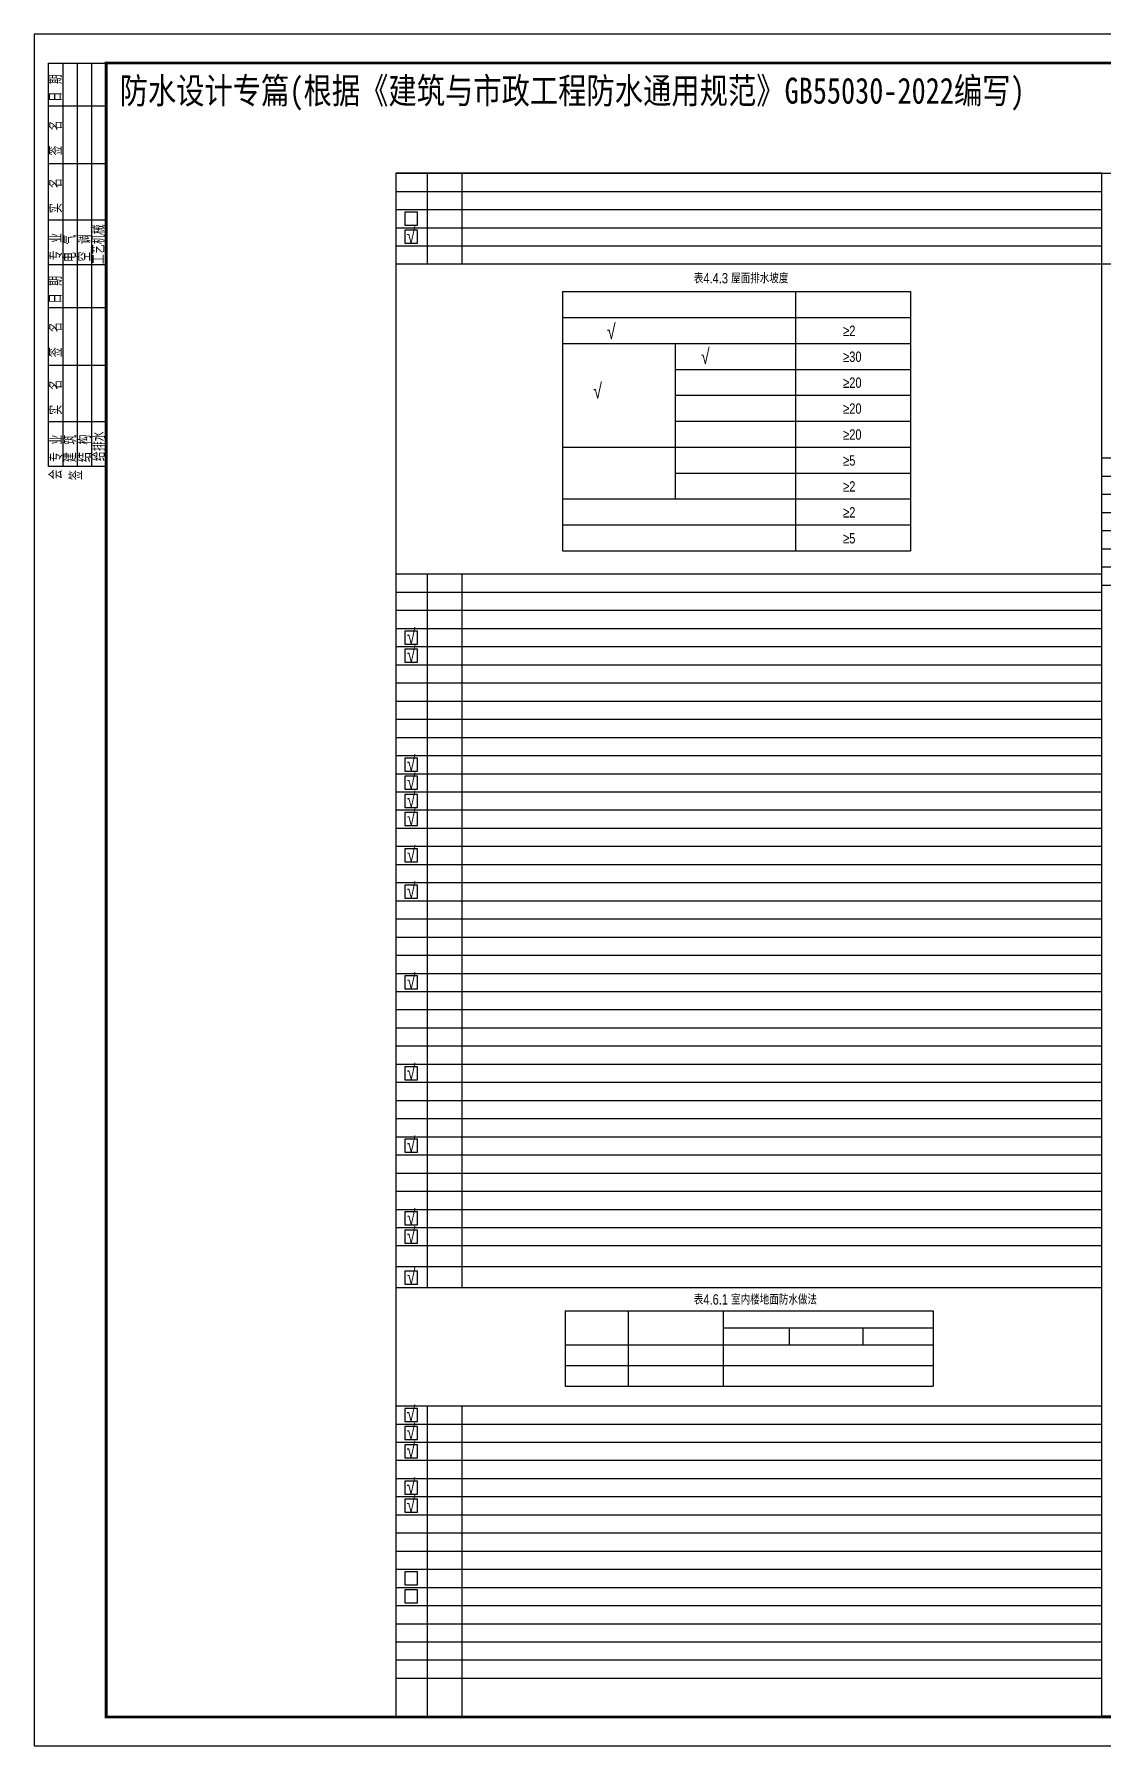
# Model space of a CAD drawing. Extents: x -1041549 to 749950, y -354245 to 17554.
# Drawn here: x -375537 to -338489, y -354245 to -294845 of the extents above; entities that cross this region are included whole.
import ezdxf

# ---------------------------------------------------------------- set-up
doc = ezdxf.new("R2010")
doc.units = 0
doc.header["$LTSCALE"] = 1000
doc.header["$MEASUREMENT"] = 0
doc.linetypes.add('CONTINOUS', pattern=[0])
for name, color, linetype in [('14', 1, 'Continuous'), ('2', 2, 'Continuous'), ('PUB_TAB', 7, 'Continuous'), ('PUB_TEXT', 7, 'Continuous'), ('PUB_TITLE', 4, 'Continuous'), ('text', 7, 'Continuous'), ('辅助线', 8, 'CONTINOUS')]:
    doc.layers.add(name, color=color, linetype=linetype)
doc.styles.add('-黑体', font='simhei.ttf', dxfattribs={"width": 0.8})
doc.styles.add('_HZTXT', font='gs_txt.shx', dxfattribs={"width": 0.8, "bigfont": 'HZTXT.shx'})
doc.styles.add('HZ', font='rs.shx', dxfattribs={"width": 0.8, "bigfont": 'hztxt.shx'})
doc.styles.add('hztxt', font='romand_pkpm', dxfattribs={"bigfont": 'gbcbig'})

# ---------------------------------------------------------------- blocks, each defined once
blk = doc.blocks.new('$titleblk$00000206')
at = {"layer": '14', "color": 14}
for p, q in [((-140, 20), (0, 20)), ((-140, 0), (-140, 20)), ((-124.56, 0), (-124.56, 20)), ((-105, 0), (-105, 20)), ((-85, 0), (-85, 20)), ((-70, 0), (-70, 20)), ((-54.56, 0), (-54.56, 20)), ((-35, 0), (-35, 20)), ((-15, 0), (-15, 20)), ((0, 20), (0, 0)), ((-140, 15), (0, 15)), ((-140, 10), (0, 10)), ((-140, 5), (0, 5)), ((-140, 0), (0, 0))]:
    blk.add_line(p, q, dxfattribs=at)
at = {"layer": '14', "color": 14, "style": 'hztxt', "width": 0.85}
for s, p in [('会', (-144.49, 15.3)), ('专 业', (-138.47, 15.2)), ('实  名', (-122.07, 15.34)), ('签  名', (-102.07, 15.34)), ('日 期', (-83.4, 15.38)), ('专 业', (-68.48, 15.28)), ('实  名', (-52.07, 15.34)), ('签  名', (-32.07, 15.34)), ('日 期', (-13.4, 15.38)), ('签', (-144.73, 8.26)), ('建 筑', (-138.53, 10.33)), ('电 气', (-69.06, 10.43)), ('结 构', (-138.49, 5.3)), ('空 调', (-68.88, 5.4)), ('给排水', (-138.16, 0.3)), ('工艺机械', (-69.75, 0.47))]:
    blk.add_text(s, height=4.5, dxfattribs=at).set_placement(p)

msp = doc.modelspace()

# ---------------------------------------------------------------- linework, layer by layer
for points in [[(-338488.6, -299668.8), (-362991, -299668.8), (-362991, -353218.8), (-338488.6, -353218.8)], [(-313986.2, -353218.8), (-338488.6, -353218.8), (-338488.6, -299668.8), (-313986.2, -299668.8)]]:
    msp.add_lwpolyline(points, close=True)
at = {"layer": '2'}
for p, q in [((-362991, -299668.8), (-338488.6, -299668.8)), ((-361891, -302818.8), (-361891, -299668.8)), ((-360691, -302818.8), (-360691, -299668.8)), ((-338488.6, -353218.8), (-338488.6, -299668.8)), ((-361891, -338344.2), (-361891, -313578)), ((-360691, -338344.2), (-360691, -313578)), ((-361891, -353218.8), (-361891, -342448)), ((-360691, -353218.8), (-360691, -342448)), ((-362991, -353218.8), (-338488.6, -353218.8))]:
    msp.add_line(p, q, dxfattribs=at)
at = {"layer": 'PUB_TAB'}
for p, q in [((-357200.3, -303775), (-345121.3, -303775)), ((-357200.3, -303775), (-357200.3, -312775)), ((-349122.1, -303775), (-349122.1, -312775)), ((-345121.3, -303775), (-345121.3, -312775)), ((-357200.3, -304675), (-345121.3, -304675)), ((-357200.3, -305575), (-345121.3, -305575)), ((-353297.4, -305575), (-353297.4, -310975)), ((-353297.4, -306475), (-345121.3, -306475)), ((-353297.4, -307375), (-345121.3, -307375)), ((-353297.4, -308275), (-345121.3, -308275)), ((-357200.3, -309175), (-345121.3, -309175)), ((-353297.4, -310075), (-345121.3, -310075)), ((-357200.3, -310975), (-345121.3, -310975)), ((-357200.3, -311875), (-345121.3, -311875)), ((-357200.3, -312775), (-345121.3, -312775)), ((-357106, -339145), (-344342.5, -339145)), ((-357106, -339145), (-357106, -341768.4)), ((-354929.6, -339145), (-354929.6, -341768.4)), ((-351631.9, -339145), (-351631.9, -341768.4)), ((-344342.5, -339145), (-344342.5, -341768.4)), ((-351631.9, -339736.5), (-344342.5, -339736.5)), ((-349321.7, -340328.1), (-349321.7, -339736.5)), ((-346770.7, -340328.1), (-346770.7, -339736.5)), ((-357106, -340328.1), (-344342.5, -340328.1)), ((-357106, -341048.2), (-344342.5, -341048.2)), ((-357106, -341768.4), (-344342.5, -341768.4))]:
    msp.add_line(p, q, dxfattribs=at)
at = {"layer": 'PUB_TEXT'}
for points in [[(-362680.2, -301018.8), (-362680.2, -301468.8), (-362230.2, -301468.8), (-362230.2, -301018.8)], [(-362680.2, -301648.8), (-362680.2, -302098.8), (-362230.2, -302098.8), (-362230.2, -301648.8)], [(-362680.2, -315558), (-362680.2, -316008), (-362230.2, -316008), (-362230.2, -315558)], [(-362680.2, -316188), (-362680.2, -316638), (-362230.2, -316638), (-362230.2, -316188)], [(-362680.2, -319968), (-362680.2, -320418), (-362230.2, -320418), (-362230.2, -319968)], [(-362680.2, -320598), (-362680.2, -321048), (-362230.2, -321048), (-362230.2, -320598)], [(-362680.2, -321228), (-362680.2, -321678), (-362230.2, -321678), (-362230.2, -321228)], [(-362680.2, -321858), (-362680.2, -322308), (-362230.2, -322308), (-362230.2, -321858)], [(-362680.2, -323118), (-362680.2, -323568), (-362230.2, -323568), (-362230.2, -323118)], [(-362680.2, -324378), (-362680.2, -324828), (-362230.2, -324828), (-362230.2, -324378)], [(-362680.2, -327528), (-362680.2, -327978), (-362230.2, -327978), (-362230.2, -327528)], [(-362680.2, -330678), (-362680.2, -331128), (-362230.2, -331128), (-362230.2, -330678)], [(-362680.2, -333198), (-362680.2, -333648), (-362230.2, -333648), (-362230.2, -333198)], [(-362680.2, -335718), (-362680.2, -336168), (-362230.2, -336168), (-362230.2, -335718)], [(-362680.2, -336348), (-362680.2, -336798), (-362230.2, -336798), (-362230.2, -336348)], [(-362680.2, -337776.7), (-362680.2, -338226.7), (-362230.2, -338226.7), (-362230.2, -337776.7)], [(-362680.2, -342538), (-362680.2, -342988), (-362230.2, -342988), (-362230.2, -342538)], [(-362680.2, -343168), (-362680.2, -343618), (-362230.2, -343618), (-362230.2, -343168)], [(-362680.2, -343798), (-362680.2, -344248), (-362230.2, -344248), (-362230.2, -343798)], [(-362680.2, -345058), (-362680.2, -345508), (-362230.2, -345508), (-362230.2, -345058)], [(-362680.2, -345688), (-362680.2, -346138), (-362230.2, -346138), (-362230.2, -345688)], [(-362680.2, -348208), (-362680.2, -348658), (-362230.2, -348658), (-362230.2, -348208)], [(-362680.2, -348838), (-362680.2, -349288), (-362230.2, -349288), (-362230.2, -348838)]]:
    msp.add_lwpolyline(points, close=True, dxfattribs=at)
at = {"layer": 'PUB_TITLE'}
msp.add_lwpolyline([(-375536.9, -354245), (-291436.9, -354245), (-291436.9, -294845), (-375536.9, -294845)], close=True, dxfattribs=at)
at = {"layer": 'PUB_TITLE', "const_width": 100}
msp.add_lwpolyline([(-373036.9, -353245), (-292436.9, -353245), (-292436.9, -295845), (-373036.9, -295845)], close=True, dxfattribs=at)
at = {"layer": '辅助线'}
for p, q in [((-362991, -300298.8), (-338488.6, -300298.8)), ((-362991, -300928.8), (-338488.6, -300928.8)), ((-362991, -301558.8), (-338488.6, -301558.8)), ((-362991, -302188.8), (-338488.6, -302188.8)), ((-362991, -302818.8), (-338488.6, -302818.8)), ((-338488.6, -302818.8), (-313986.2, -302818.8)), ((-338488.6, -309550.1), (-313986.2, -309550.1)), ((-338488.6, -310180.1), (-313986.2, -310180.1)), ((-338488.6, -310810.1), (-313986.2, -310810.1)), ((-338488.6, -311440.1), (-313986.2, -311440.1)), ((-338488.6, -312070.1), (-313986.2, -312070.1)), ((-338488.6, -312700.1), (-313986.2, -312700.1)), ((-338488.6, -312700.1), (-313986.2, -312700.1)), ((-362991, -313578), (-338488.6, -313578)), ((-338488.6, -313330.1), (-313986.2, -313330.1)), ((-362991, -314208), (-338488.6, -314208)), ((-338488.6, -313960.1), (-313986.2, -313960.1)), ((-362991, -314838), (-338488.6, -314838)), ((-362991, -315468), (-338488.6, -315468)), ((-362991, -316098), (-338488.6, -316098)), ((-362991, -316728), (-338488.6, -316728)), ((-362991, -317358), (-338488.6, -317358)), ((-362991, -317988), (-338488.6, -317988)), ((-362991, -318618), (-338488.6, -318618)), ((-362991, -319248), (-338488.6, -319248)), ((-362991, -319878), (-338488.6, -319878)), ((-362991, -320508), (-338488.6, -320508)), ((-362991, -321138), (-338488.6, -321138)), ((-362991, -321768), (-338488.6, -321768)), ((-362991, -322398), (-338488.6, -322398)), ((-362991, -323028), (-338488.6, -323028)), ((-362991, -323658), (-338488.6, -323658)), ((-362991, -324288), (-338488.6, -324288)), ((-362991, -324918), (-338488.6, -324918)), ((-362991, -325548), (-338488.6, -325548)), ((-362991, -326178), (-338488.6, -326178)), ((-362991, -326808), (-338488.6, -326808)), ((-362991, -327438), (-338488.6, -327438)), ((-362991, -328068), (-338488.6, -328068)), ((-362991, -328698), (-338488.6, -328698)), ((-362991, -329328), (-338488.6, -329328)), ((-362991, -329958), (-338488.6, -329958)), ((-362991, -330588), (-338488.6, -330588)), ((-362991, -331218), (-338488.6, -331218)), ((-362991, -331848), (-338488.6, -331848)), ((-362991, -332478), (-338488.6, -332478)), ((-362991, -333108), (-338488.6, -333108)), ((-362991, -333738), (-338488.6, -333738)), ((-362991, -334368), (-338488.6, -334368)), ((-362991, -334998), (-338488.6, -334998)), ((-362991, -335628), (-338488.6, -335628)), ((-362991, -336258), (-338488.6, -336258)), ((-362991, -336888), (-338488.6, -336888)), ((-362991, -337616.1), (-338488.6, -337616.1)), ((-362991, -338344.2), (-338488.6, -338344.2)), ((-362991, -342448), (-338488.6, -342448)), ((-362991, -343078), (-338488.6, -343078)), ((-362991, -343708), (-338488.6, -343708)), ((-362991, -344338), (-338488.6, -344338)), ((-362991, -344968), (-338488.6, -344968)), ((-362991, -345598), (-338488.6, -345598)), ((-362991, -346228), (-338488.6, -346228)), ((-362991, -346858), (-338488.6, -346858)), ((-362991, -347488), (-338488.6, -347488)), ((-362991, -348118), (-338488.6, -348118)), ((-362991, -348748), (-338488.6, -348748)), ((-362991, -349378), (-338488.6, -349378)), ((-362991, -350008), (-338488.6, -350008)), ((-362991, -350638), (-338488.6, -350638)), ((-362991, -351268), (-338488.6, -351268)), ((-362991, -351898), (-338488.6, -351898))]:
    msp.add_line(p, q, dxfattribs=at)

# ---------------------------------------------------------------- block references
at = {"layer": 'PUB_TITLE', "xscale": 100.0000000000007, "yscale": 100.0000000000007, "zscale": 100.0000000000007, "rotation": 90}
msp.add_blockref('$titleblk$00000206', (-373036.9, -295845), dxfattribs=at)

# ---------------------------------------------------------------- texts
at = {"layer": 'PUB_TEXT', "style": 'HZ', "width": 0.8}
for p in [(-362608.3, -302105.4), (-355658.2, -305427), (-352396.6, -306290.8), (-356133.5, -307490.7), (-362603.4, -316014.5), (-362603.4, -316644.5), (-362603.4, -320424.5), (-362603.4, -321054.5), (-362603.4, -321684.5), (-362603.4, -322314.5), (-362603.4, -323574.5), (-362603.4, -324834.5), (-362603.4, -327984.5), (-362603.4, -331134.5), (-362603.4, -333654.5), (-362603.4, -336174.5), (-362603.4, -336804.5), (-362603.4, -338233.3), (-362611.3, -342994.5), (-362611.3, -343624.5), (-362611.3, -344254.5), (-362611.3, -345514.5), (-362611.3, -346144.5)]:
    msp.add_text('√', height=520.3, dxfattribs=at).set_placement(p)
at = {"layer": 'PUB_TITLE', "style": '-黑体', "width": 0.8}
msp.add_text('防水设计专篇(根据《建筑与市政工程防水通用规范》GB55030-2022编写)', height=900, dxfattribs=at).set_placement((-372574.2, -297254.3))
at = {"layer": 'text', "style": '_HZTXT', "width": 0.8}
for s, p in [('表4.4.3 屋面排水坡度', (-352646.9, -303492.2)), ('≥2', (-347464.3, -305317.8)), ('≥30', (-347464.3, -306217.8)), ('≥20', (-347464.3, -307117.8)), ('≥20', (-347464.3, -308017.8)), ('≥20', (-347464.3, -308917.8)), ('≥5', (-347464.3, -309817.8)), ('≥2', (-347464.3, -310717.8)), ('≥2', (-347464.3, -311617.8)), ('≥5', (-347464.3, -312517.8)), ('表4.6.1 室内楼地面防水做法', (-352646.9, -338934.8))]:
    msp.add_text(s, height=360, dxfattribs=at).set_placement(p)

doc.saveas('drawing.dxf')
